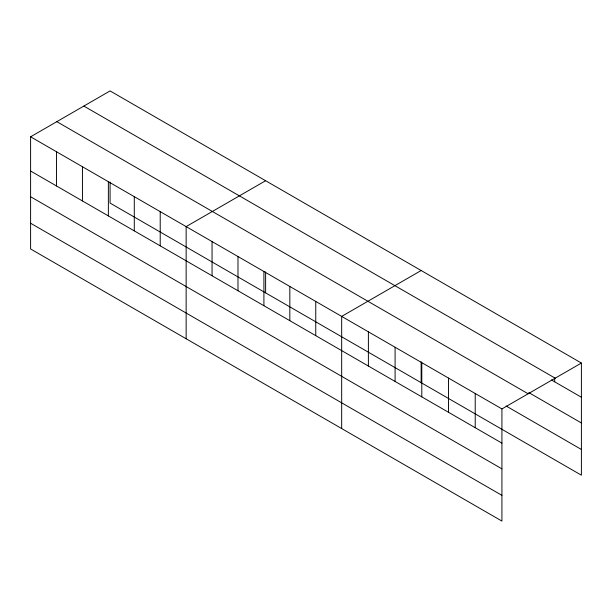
<?xml version="1.0" encoding="UTF-8"?>
<svg xmlns="http://www.w3.org/2000/svg" width="612" height="612" viewBox="0 0 612 612"><rect width="100%" height="100%" fill="white"/><g stroke="black" fill="none" stroke-linecap="round" stroke-linejoin="round"><path stroke-width="0.92" d="M501.924 468.853L501.924 408.923L30.6 136.805L30.6 248.962L501.924 521.08L501.924 468.853L30.6 196.735M110.076 182.116L110.076 203.077L581.4 475.195L581.4 363.038L110.076 90.92L30.6 136.805M265.616 180.724L186.14 226.608L186.14 338.757M421.148 270.519L341.672 316.404L341.672 428.561M501.924 408.923L581.4 363.038M83.852 106.067L555.176 378.178M551.458 379.96L581.4 397.249M528.791 392.598L581.4 422.969M56.824 121.666L528.148 393.784M506.132 406.016L581.4 449.468M30.6 171.016L501.924 443.134M30.6 223.235L501.924 495.353M554.694 378.025L554.694 381.827M475.218 393.501L475.218 427.712M448.512 378.086L448.512 412.289M421.798 362.664L421.798 396.874M421.148 361.715L421.148 382.676M395.092 347.241L395.092 381.452M368.386 331.826L368.386 366.03M315.754 301.441L315.754 335.644M289.828 286.47L289.828 320.68M265.616 271.919L265.616 292.873M263.91 271.506L263.91 305.709M237.984 256.535L237.984 290.746M212.058 241.572L212.058 275.783M160.214 211.637L160.214 245.848M134.288 196.674L134.288 230.877M108.37 181.703L108.37 215.914M82.444 166.739L82.444 200.95M56.526 151.776L56.526 185.979"/></g></svg>
